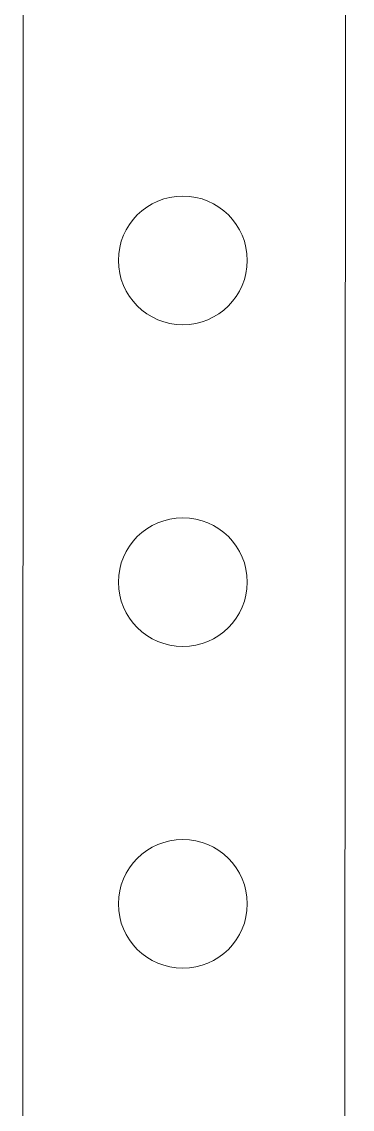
# Model space of a CAD drawing. Header units: millimetres. Extents: x 4962 to 7449, y 754 to 2938.
# Drawn here: x 7224.3 to 7244.8, y 1350.2 to 1417.8 of the extents above; entities that cross this region are included whole.
import ezdxf

# ---------------------------------------------------------------- set-up
doc = ezdxf.new("R2010")
doc.units = ezdxf.units.MM
doc.layers.add('004-PI-DIN Šina', color=3, linetype='Continuous')

msp = doc.modelspace()

# ---------------------------------------------------------------- linework, layer by layer
at = {"layer": '004-PI-DIN Šina', "color": 0, "linetype": 'ByBlock', "lineweight": 0}
for p, q in [((7224.785, 2604.95), (7224.271, 1177.535)), ((7244.271, 1177.535), (7244.785, 2604.95))]:
    msp.add_line(p, q, dxfattribs=at)
at = {"layer": '004-PI-DIN Šina', "color": 0, "linetype": 'ByBlock', "lineweight": 0, "ltscale": 0.01}
for centre in [(7234.271, 1403.013), (7234.271, 1383.013), (7234.271, 1363.013)]:
    msp.add_circle(centre, 4, dxfattribs=at)

doc.saveas('drawing.dxf')
